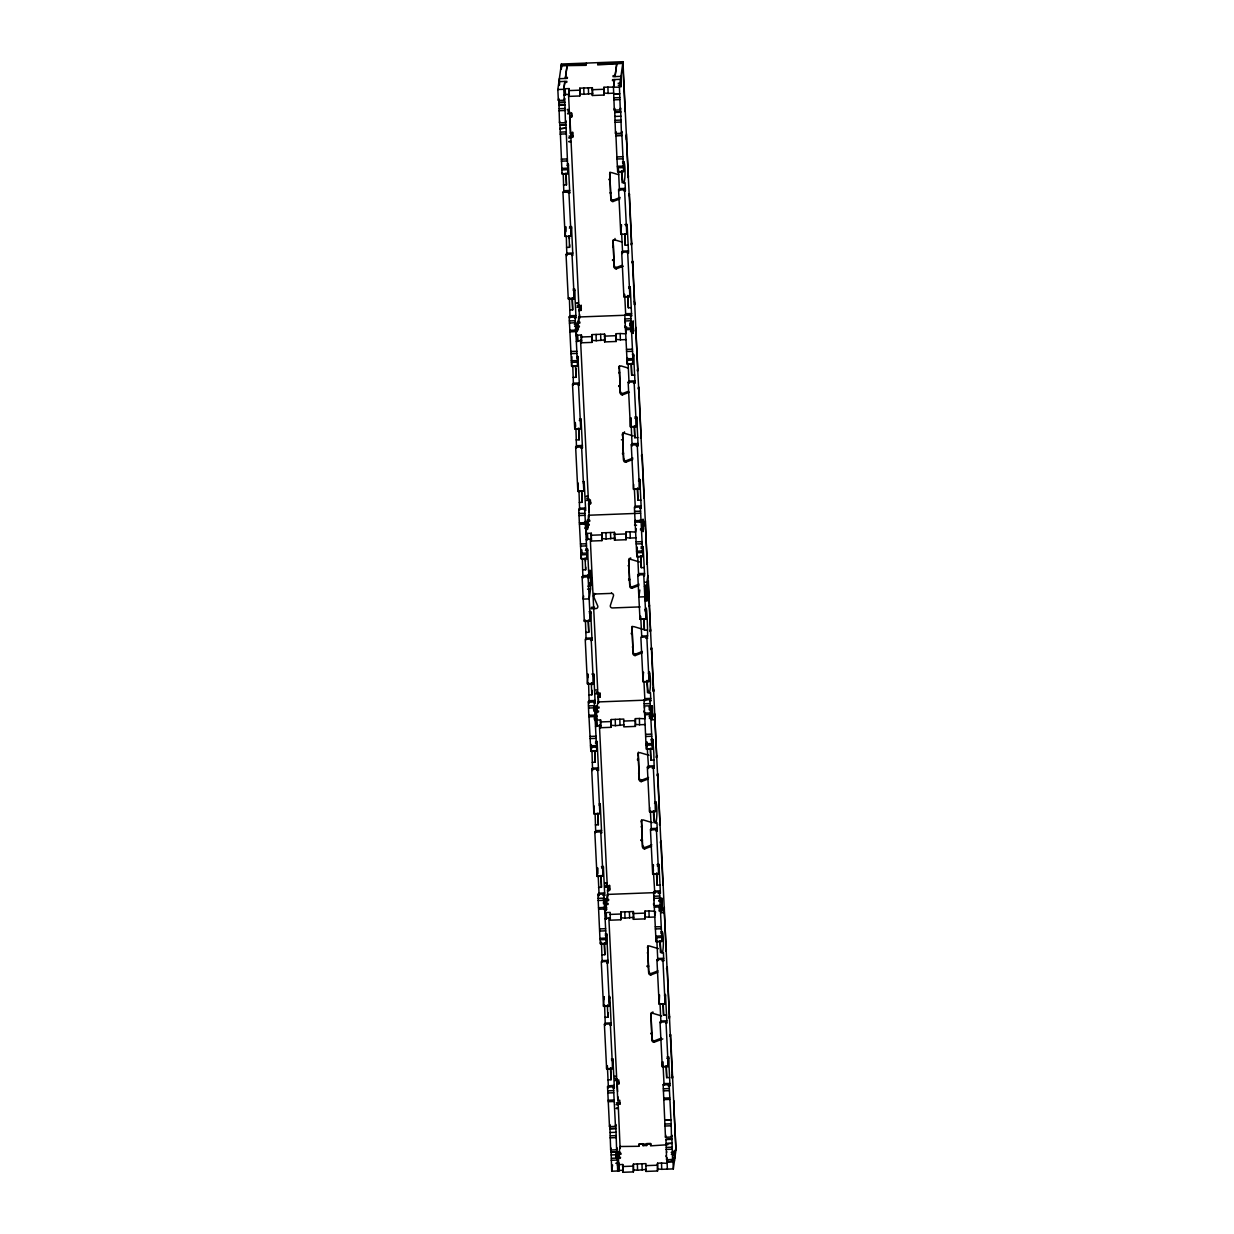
<?xml version="1.0" encoding="UTF-8"?>
<svg xmlns="http://www.w3.org/2000/svg" width="1234" height="1234" viewBox="0 0 1234 1234"><rect width="100%" height="100%" fill="white"/><g stroke="black" fill="none" stroke-linecap="round" stroke-linejoin="round"><path stroke-width="1.5" d="M569.661 244.733L569.568 247.34L566.591 247.463L566.915 255.608L566.067 254.297L572.021 254.065L572.129 255.469M585.718 567.146L585.641 569.769L582.649 569.877L582.972 578.083L582.124 576.71L588.094 576.494L588.186 577.882M619.468 190.452L618.45 169.367M570.046 317.74L569.398 298.088M575.368 322.676L575.121 316.66L569.183 316.814L571.62 366.436L577.589 366.22L575.368 322.676L569.398 323.092M579.625 510.213L578.977 490.561M608.393 1087.632L607.359 1065.667M629.047 383.064L628.121 363.521M640.353 507.035L642.821 556.596L636.852 556.812L634.384 507.251L640.384 506.958L641.217 508.331L639.721 508.393M659.527 891.966L661.995 941.527L656.041 941.758L653.573 892.197L659.558 891.904L660.391 893.277L658.154 893.354M584.7 509.133L587.168 558.693L581.214 558.909L579.378 522.908L585.302 522.553M588.896 715.118L590.808 751.383L596.762 751.167L594.911 715.118L588.942 715.288L588.695 712.882L588.325 701.822L594.325 701.529L595.158 702.902L594.048 702.948M594.896 715.072L594.294 701.591L588.325 701.822L589.189 703.133L588.572 683.019M606.002 938.056L600.048 938.318L599.863 936.714L597.919 894.295L603.904 894.002L604.753 895.375L602.886 895.452M600.079 938.457L600.387 943.856L606.357 943.624L603.889 894.064M616.985 158.985L615.766 131.514L615.488 133.519L621.442 133.303L621.735 131.282L623.648 171.649L617.679 171.865L616.985 158.985L622.939 158.847M612.851 1087.91L614.331 1087.848L613.499 1086.475L607.529 1086.707L609.488 1126.627L615.457 1126.395L615.735 1124.39L616.044 1132.272L610.074 1132.488L609.781 1124.606L609.488 1126.627M615.457 1126.395L613.468 1086.537L607.514 1086.768L608.161 1087.725M626.579 351.459L624.805 314.778L630.759 314.562L632.888 358.585L626.934 358.801L626.579 351.459L632.533 351.32M636.158 543.932L642.127 543.793M644.534 713.021L650.565 713.051L652.416 749.069L646.446 749.285L645.86 741.341L643.978 699.724L649.963 699.431L650.812 700.804L649.686 700.85M653.819 898.321L659.774 898.182M663.599 1085.288L663.182 1084.609L669.136 1084.378L671.173 1123.804L671.45 1137.038L665.481 1137.27L663.152 1084.671L669.121 1084.439L669.985 1085.75L668.118 1085.812M638.626 575.661L637.716 555.994M562.087 172.559L562.041 173.963L567.995 173.747L566.097 128.028L560.066 128.752L566.097 128.028M565.172 236.265L565.835 226.778M567.193 164.076L568.319 164.045L568.01 173.516L562.056 173.747L560.143 128.243M568.303 298.196L574.242 298.566L574.55 289.049L573.054 289.142M569.568 226.64L571.435 226.562L571.126 236.033L565.157 236.496L562.92 191.825L568.92 191.548L569.753 192.905L568.257 192.967M571.944 356.703L571.635 366.22L577.605 365.989L577.913 356.487L576.787 356.564M574.936 422.815L574.751 428.738L580.72 428.507L581.029 419.005L579.533 419.097M578.129 482.972L577.867 491.255L583.836 491.039L584.176 481.538L585.579 508.747L585.579 510.382L584.731 509.056L578.746 509.349L579.348 522.815M581.507 549.809L581.229 558.693L587.199 558.462L587.492 548.945L585.626 549.053M584.376 620.023L584.345 621.211L590.299 620.98L590.654 611.493L592.042 640.323L591.209 639.011L585.224 639.305L587.446 683.96L593.4 683.729L591.179 639.073M591.024 744.642L590.824 751.167L596.778 750.935L597.117 741.449L598.521 770.278L597.672 768.967L591.688 769.245L593.909 813.9L599.878 813.684L597.657 769.029M591.857 674.103L593.724 674.026L593.415 683.513L587.461 683.729L588.124 674.242M594.171 805.987L593.94 813.684L599.894 813.453L600.202 803.951L599.076 804.028M617.756 169.86L617.694 171.649L623.664 171.418L623.972 161.901L622.476 161.993M597.302 867.918L597.04 876.202L603.01 875.97L603.318 866.469L601.452 866.576M620.81 234.167L621.489 224.681M600.449 942.452L600.403 943.624L606.372 943.408L606.681 933.891L605.184 933.984M624.003 294.324L623.926 296.684L629.895 296.469L630.204 286.951L628.692 287.044M624.836 224.557L627.073 224.465L626.779 233.936L620.795 234.398L618.573 189.727L624.558 189.45L625.407 190.807L623.91 190.869M604.197 996.671L603.519 1006.157L609.488 1005.926L609.041 996.486M605.277 1025.223L604.413 1024.189L610.383 1023.958L611.216 1025.331L610.105 1025.361M627.489 357.598L627.288 364.123L633.243 363.891L633.551 354.389L632.425 354.466M606.727 1065.713L606.634 1068.675L612.604 1068.443L612.897 1058.942L611.401 1059.034M630.682 417.755L630.404 426.64L636.358 426.409L636.667 416.907L634.8 417.015M633.659 484.422L633.52 489.158L639.474 488.942L639.814 479.44L641.233 508.207M640.091 616.152L639.983 619.113L645.953 618.882C645.691 584.33 649.007 644.719 646.847 636.914L640.862 637.207L643.084 681.862L649.053 681.631L646.832 636.975M640.909 546.971L643.13 546.893L642.837 556.364L636.883 556.596L637.176 547.078L637.361 548.899M646.693 741.958L646.462 749.069L652.431 748.837L652.771 739.351L653.819 752.786L654.174 768.18L653.326 766.869L647.341 767.147L649.562 811.802L655.532 811.586L653.295 766.931M648.621 671.959L649.069 681.415L643.099 681.631L643.408 672.114L643.531 672.9M649.716 807.437L649.578 811.586L655.547 811.355L655.84 801.853L654.73 801.93M653.372 864.618L652.693 874.104L658.648 873.873L658.956 864.371L657.09 864.479M656.179 937.393L656.056 941.527L662.01 941.311L662.319 931.793L660.822 931.886M657.799 960.715L656.704 937.084M662.427 1061.842L662.288 1066.577L668.242 1066.346L668.55 1056.844L667.054 1056.936M664.679 994.388L665.126 1003.828L659.172 1004.06L659.573 995.036M580.597 447.973L582.448 447.911L581.615 446.538L575.661 446.77L576.494 448.127L575.954 429.077M591.718 769.183L592.551 770.556L591.981 750.951M595.405 832.657L594.834 831.716L600.773 831.546L602.994 876.202L597.025 876.433L594.803 831.778L600.788 831.485L601.637 832.857L600.233 803.966M625.191 315.318L630.79 314.485L631.623 315.858L630.235 286.967M636.235 445.875L638.101 445.813L637.268 444.441L631.299 444.672L632.132 446.029L631.237 426.038M607.236 961.502L609.473 1006.157L603.503 1006.373L601.282 961.718L607.267 961.44L608.1 962.798L606.696 933.876M638.117 445.69L636.713 416.922M588.556 570.509L590.407 570.447L590.562 588.957L587.569 589.173M572.869 255.392L571.481 226.609M574.489 318.017L576 317.369L574.581 289.065M582.463 447.849L581.075 419.082M588.942 577.805L587.538 549.022M627.396 253.386L628.538 252.415L627.119 224.449M633.489 383.342L635.016 382.694L633.597 354.451M599.153 895.591L598.166 875.492M643.454 575.8L644.595 574.843L643.176 546.878M614.347 1087.786L612.943 1059.019M654.807 893.493L653.496 872.669M660.406 893.231L659.002 864.448M665.743 1023.264L666.884 1022.307L665.481 994.388M669.985 1085.689L668.581 1056.828M645.151 600.865L647.017 600.804L647.603 596.654L646.847 582.695L647.835 575.538M563.815 191.841L563.213 173.547M563.475 184.93L566.452 184.822L566.19 173.439M624.003 161.932C626.718 170.014 623.463 199.862 621.797 170.832M569.753 192.905L568.365 164.029M566.591 247.463L566.329 236.064M569.707 309.981L572.684 309.873L572.375 297.965M575.985 317.956L575.137 316.583L569.152 316.876L569.753 317.755M573.394 384.314L572.792 366.02M573.07 377.403L576.047 377.296L575.923 368.195M578.222 385.424L579.363 384.468L577.944 356.503M576.185 439.936L579.162 439.813L578.931 428.969M579.301 502.454L582.278 502.346L582.155 493.245M582.649 569.877L582.386 558.493M625.407 190.807L625.083 182.617M628.199 245.134L625.222 245.242L624.944 233.858M586.104 639.86L585.41 620.054M628.507 253.34L627.674 251.967L621.689 252.26L623.91 296.916L629.88 296.684L627.643 252.029M585.764 632.41L588.757 632.286L588.402 619.946M631.314 307.652L628.337 307.775L627.983 295.42M588.88 694.927L591.857 694.819L591.919 690.284M634.677 375.09L631.7 375.198L631.376 363.305M595.158 702.902L593.77 674.011M634.986 383.296L634.153 381.923L628.168 382.216L630.389 426.856L636.343 426.64L634.122 381.985M592.243 762.35L595.22 762.242L594.958 750.843M637.793 437.607L634.8 437.715L634.538 426.332M595.698 832.333L595.127 814.024M595.359 824.883L598.336 824.759L598.182 815.072M640.909 500.125L637.916 500.248L637.562 487.893M598.783 895.606L597.95 894.234M598.475 887.4L601.452 887.277L601.143 875.384M644.256 567.563L641.279 567.671L640.97 555.778M604.753 895.375L603.364 866.546M602.161 961.918L601.436 942.082M644.58 575.769L643.732 574.396L637.777 574.612L638.61 575.985M601.837 954.823L604.814 954.715L604.537 943.316M647.372 630.08L644.395 630.188L644.133 618.789M605.277 1024.806L604.583 1005M604.938 1017.34L607.93 1017.232L607.976 1012.713M649.408 671.913C652.262 680.829 648.698 709.643 647.156 680.366M611.216 1025.331L609.843 996.486M650.812 700.804L650.488 692.598M608.053 1079.873L611.046 1079.75L610.722 1067.857M648.575 768.443L647.295 748.467M653.85 760.036L650.873 760.144L650.565 748.251M655.886 801.869C658.54 809.334 655.47 839.768 653.712 811.262M655.794 830.806L657.275 830.76L656.966 822.554M654.436 893.509L653.588 892.136M660.082 885.071L657.105 885.179L656.75 872.839M662.349 931.824C665.08 939.892 661.825 969.77 660.144 940.724M661.887 960.777L663.753 960.7L663.445 952.509M666.561 1015.027L663.568 1015.135L663.306 1003.736M666.869 1023.233L666.021 1021.86L660.036 1022.153L662.272 1066.808L668.226 1066.577L666.005 1021.922M669.661 1077.544L666.684 1077.652L666.375 1065.76M590.562 589.065L589.173 598.876L583.219 599.107L583.651 596.007M647.588 596.732L645.737 596.793M558.663 98.411L558.909 105.368L564.863 105.137L564.617 98.196L564.339 100.201L558.37 100.432L557.83 89.527L561.162 65.726L586.088 65.34L586.381 63.32M558.37 100.432L558.586 98.921M558.909 105.368L564.941 104.628L565.45 122.66L559.496 122.876L558.971 104.859M564.339 100.201L563.784 89.28L564.756 82.416L566.745 82.339L566.884 81.336L558.925 81.629L559.125 85.485M559.496 122.876L559.712 121.379M563.799 89.295L564.894 81.413M565.311 78.467L567.116 65.51L565.45 77.464L567.439 77.387L567.285 78.39L559.341 78.698L559.634 84.483M560.066 128.752L559.974 124.711L565.928 124.495L565.743 120.639L565.45 122.66M564.077 95.064L565.403 95.018L565.187 88.74L569.152 88.586L569.167 96.375L579.795 95.974L579.779 88.185L583.759 88.03L583.975 94.308L592.629 93.491L592.335 87.707L583.759 88.03M565.403 95.018L565.187 88.74M569.167 96.375L569.152 88.586M566.036 128.521L565.928 124.495M579.795 95.974L579.779 88.185M583.975 94.308L580.073 93.954M613.761 93.182L608.131 93.398L607.915 87.12L603.935 87.275L603.935 95.064L592.351 95.496L592.335 87.707M592.351 95.496L592.629 93.491M597.966 62.888L597.688 64.908L622.769 63.412L619.437 87.198L620.286 109.903L614.316 110.135L613.468 87.413L614.439 80.534L612.45 80.611L612.588 79.608L620.532 79.331L620.918 86.997L621.057 85.994M603.935 95.064L603.935 87.275M607.915 87.12L619.437 87.198M608.131 93.398L604.228 93.044M577.45 330.99L577.45 323.2L577.543 325.128L577.682 324.203M577.574 322.275L577.728 321.272L578.098 328.969M578.144 326.038L578.684 316.999L626.456 315.194M576.355 341.479L577.666 341.417L577.45 335.139L581.43 335L581.43 342.79L592.058 342.389L592.058 334.599L596.037 334.445L596.253 340.723L604.907 339.89L604.614 334.121L596.037 334.445M577.666 341.417L577.45 335.139M613.483 87.429L614.578 79.547M614.995 76.601L616.799 63.628L615.134 75.582L613.144 75.66L613.005 76.678L620.949 76.369L621.196 85.069L618.219 85.177M613.9 93.969L619.854 93.753L615.396 93.923M581.43 342.79L581.43 335M614.316 110.135L614.609 108.114L615.488 133.519M615.01 116.428L620.98 116.212M620.825 85.084L621.242 82.138M620.286 109.903L620.563 107.898L621.442 133.303M592.058 342.389L592.058 334.599M596.253 340.723L592.351 340.368M626.039 339.597L620.394 339.813L620.178 333.535L616.213 333.689L616.213 341.479L604.614 341.911L604.614 334.121M604.614 341.911L604.907 339.89M587.322 529.247L587.322 521.458L587.415 523.37L587.554 522.46M587.461 520.532L587.6 519.514L587.986 527.226M588.032 524.28L588.572 515.241L640.6 513.236M587.708 529.155L587.831 528.229L584.854 528.337M586.227 539.721L587.554 539.674L587.338 533.397L591.302 533.242L591.317 541.032L601.945 540.631L601.93 532.841L605.909 532.687L606.125 538.965L614.779 538.147L614.486 532.363L605.909 532.687M616.213 341.479L616.213 333.689M587.554 539.674L587.338 533.397M591.317 541.032L591.302 533.242M620.178 333.535L625.746 333.828L626.224 330.388M620.394 339.813L616.491 339.458M624.867 326.023L624.728 327.025L626.718 326.948M625.283 323.077L625.422 322.074M589.281 584.978L591.148 584.916L592.197 577.882M601.945 540.631L601.93 532.841M629.88 322.892L632.857 322.784L632.718 323.786L629.741 323.91M633.227 322.784L632.811 325.714L629.633 325.838M633.104 331.499L633.52 328.553M633.335 332.409L633.196 333.411L632.857 322.784M630.481 331.591L633.474 331.483L633.135 320.855L633.088 323.786M606.125 538.965L602.223 538.61M635.911 537.839L630.281 538.055L630.065 531.777L626.085 531.931L626.085 539.721L614.501 540.153L614.486 532.363M614.501 540.153L614.779 538.147M593.909 706.326L596.901 706.218L596.762 707.221L593.77 707.344M593.739 710.182L596.716 710.074L596.855 709.149L593.508 709.272M596.007 723.001L596.732 717.864M595.528 726.41L596.855 726.363L596.639 720.085L600.603 719.931L600.619 727.721L611.246 727.32L611.231 719.53L615.211 719.391L615.427 725.669L624.08 724.836M626.085 539.721L626.085 531.931M600.619 727.721L600.603 719.931M630.065 531.777L635.618 532.07L636.096 528.63M630.281 538.055L626.378 537.7M634.739 524.265L634.6 525.268L636.59 525.19M635.078 521.396L635.294 520.316M611.246 727.32L611.231 719.53M639.752 521.149L642.729 521.026L642.59 522.044L639.613 522.152M642.96 522.028L643.007 519.098L643.346 529.725L640.369 529.849M615.211 719.391L623.787 719.067L623.802 726.857L635.387 726.41L635.387 718.62L639.366 718.481L639.582 724.759L645.212 724.543M642.683 523.972L643.099 521.026M615.427 725.669L611.524 725.314M642.976 529.741L643.392 526.795M643.207 530.651L643.068 531.669L642.729 521.026M639.844 590.037L638.857 597.009L644.827 596.778L646.292 586.335L644.426 586.397M603.503 898.799L606.48 898.691L606.341 899.694L603.364 899.817M603.333 902.656L606.31 902.548L606.434 901.622L603.457 901.73M655.223 892.614L607.452 894.419L606.727 899.601L608.717 899.54L608.563 900.542L603.796 900.727M605.107 918.883L606.434 918.836L606.218 912.558L610.198 912.404L610.198 920.194L620.825 919.793L620.825 912.003L624.805 911.864L625.021 918.142L633.674 917.309L633.381 911.54L624.805 911.864M606.434 918.836L606.218 912.558M635.387 726.41L635.387 718.62M639.366 718.481L644.919 718.774L645.397 715.334M639.582 724.759L635.68 724.404M643.901 711.972L644.04 710.969M644.457 708.023L644.595 707.02M620.825 919.793L620.825 912.003M651.891 708.732L652.03 707.73L652.37 718.358L649.393 718.481M649.285 708.84L652.262 708.732L652.308 705.802L644.225 705.941M651.984 710.661L652.4 707.73L649.053 707.838M652.277 716.43L652.693 713.499M652.37 718.358L652.508 717.355L649.531 717.463M649.099 716.553L652.647 716.43L652.308 705.802M625.021 918.142L621.118 917.788M654.791 917.016L649.161 917.232L648.945 910.954L644.981 911.093L644.981 918.883L633.381 919.33L633.381 911.54M633.381 919.33L633.674 917.309M610.074 1132.488L610.66 1150.011L616.614 1149.795L616.907 1147.774L617.154 1154.716L611.2 1154.947L610.938 1148.006L610.66 1150.011M644.981 918.883L644.981 911.093M611.2 1154.947L611.709 1171.22L619.005 1170.943L618.789 1164.665L622.754 1164.51L622.769 1172.3L633.397 1171.899L633.397 1164.109L637.361 1163.955L637.577 1170.233L646.23 1169.416M616.044 1132.272L616.614 1149.795M611.709 1171.22L612.588 1164.958M648.945 910.954L654.514 911.247M649.161 917.232L645.259 916.877M617.154 1154.716L617.679 1170.989M653.48 904.445L653.634 903.427M654.035 900.496L654.19 899.493M618.527 1154.453L618.111 1167.858M615.643 1156.489L618.62 1156.381L618.789 1152.525L618.897 1154.438M615.72 1157.446L620.486 1157.261L620.347 1158.263L618.357 1158.34L617.386 1165.22L618.789 1164.665M618.62 1156.381L618.758 1155.456L615.766 1155.564M655.038 915.289L655.516 911.864M622.769 1172.3L622.754 1164.51M658.91 898.383L661.902 898.275L661.856 901.206L658.863 901.314M658.987 910.939L661.964 910.831L661.995 900.203L658.817 900.311M661.871 908.903L662.272 905.972L659.095 906.095M661.964 910.831L662.103 909.828L659.126 909.936M659.249 909.011L662.226 908.903L661.902 898.275M633.397 1171.899L633.397 1164.109M637.361 1163.955L645.953 1163.631L645.953 1171.421L657.537 1170.989L657.537 1163.199L661.517 1163.045L661.732 1169.323L673.317 1168.891L675.954 1150.042L673.61 1102.085M637.577 1170.233L633.674 1169.878M645.953 1171.421L646.169 1169.909M657.537 1170.989L657.537 1163.199M661.517 1163.045L667.07 1163.338L667.563 1159.898M665.481 1137.27L665.774 1135.249M661.732 1169.323L657.83 1168.968M673.317 1168.891L672.854 1157.477L672.561 1159.497L666.607 1159.713L665.959 1139.105L671.928 1138.874L671.728 1135.018L671.45 1137.038M666.052 1156.536L666.19 1155.533M666.607 1152.602L666.746 1151.584M666.607 1159.713L666.884 1157.708L667.363 1169.122M672.561 1159.497L671.928 1138.874M674.042 1153.312L674.18 1152.309L671.203 1152.417M674.15 1155.24L674.551 1152.294M591.024 608.748L595.96 608.563A1.99 1.928 8.8 0 0 597.75 606.002L593.631 596.546A1.99 1.928 8.8 0 1 595.42 593.986L595.467 593.631M635.942 327.396L635.865 333.026M561.331 69.274L561.362 64.029L622.969 61.7L628.353 177.465A1.99 1.928 8.8 0 1 627.767 177.403L627.983 175.999A1.99 1.928 8.8 0 0 628.569 176.061M567.517 113.806L569.383 113.729L569.522 112.788M569.445 137.468L572.622 137.36L572.838 135.941L572.653 132.084L572.437 133.488L570.447 133.565L569.645 117.122L569.861 115.718L571.851 115.641L571.728 113.065M569.645 117.122L571.635 117.06L571.851 115.641M570.447 133.565L570.663 132.146M576.864 302.824L578.731 302.746L569.738 113.358M586.366 63.073L586.15 64.492L561.146 65.433M597.95 62.641L597.734 64.06L622.754 63.104L622.969 61.7M576.988 307.158L578.839 307.081L579.132 305.199L577.265 305.276M579.101 310.474L579.332 309.071L581.307 308.994L581.121 305.122L581.091 310.397L579.101 310.474L579.471 317.786M581.091 310.397L581.307 308.994M619.915 198.875L612.928 201.558A1.99 1.928 8.8 0 1 610.845 199.707L609.843 173.161A1.99 1.928 8.8 0 1 610.105 172.097M610.845 199.707L609.843 173.161M625.299 109.872L625.021 111.631L624.836 107.774M612.928 201.558L613.144 200.155A1.99 1.928 8.8 0 1 611.061 198.288M626.502 133.92L626.394 139.673M623.216 266.189L616.229 268.873A1.99 1.928 8.8 0 1 614.146 267.022L613.128 240.476A1.99 1.928 8.8 0 1 613.19 239.936M614.146 267.022L613.128 240.476M612.912 241.879A1.99 1.928 8.8 0 1 614.81 239.874L615.026 238.47M616.229 268.873L616.445 267.469A1.99 1.928 8.8 0 1 614.362 265.603M629.448 194L629.217 195.419A1.99 1.928 8.8 0 0 628.661 195.512L628.877 194.108A1.99 1.928 8.8 0 1 629.448 194L631.638 244.779A1.99 1.928 8.8 0 1 631.068 244.718L631.284 243.314A1.99 1.928 8.8 0 0 631.854 243.36M586.443 500.51L588.309 500.433L588.603 498.551L586.736 498.629M588.572 503.827L588.788 502.423L590.778 502.346L590.562 503.75L588.572 503.827L589.204 516.614M632.733 261.315L632.518 262.719A1.99 1.928 8.8 0 0 631.947 262.827L632.178 261.423A1.99 1.928 8.8 0 1 632.733 261.315L637.808 370.817A1.99 1.928 8.8 0 1 637.238 370.755L637.454 369.352A1.99 1.928 8.8 0 0 638.024 369.413M629.386 392.227L622.399 394.911A1.99 1.928 8.8 0 1 620.316 393.06L619.298 366.513A1.99 1.928 8.8 0 1 619.406 365.804M620.316 393.06L619.298 366.513M634.785 303.101L634.492 304.983L634.307 301.127M622.399 394.911L622.615 393.507A1.99 1.928 8.8 0 1 620.532 391.641M593.631 596.546L593.847 595.143A1.99 1.928 8.8 0 1 594.14 593.338M632.687 459.542L625.7 462.226A1.99 1.928 8.8 0 1 623.617 460.359L622.599 433.828A1.99 1.928 8.8 0 1 622.985 432.594M622.599 433.828L623.617 460.359M622.383 435.232A1.99 1.928 8.8 0 1 624.265 433.227L624.497 431.807M625.7 462.226L625.916 460.806A1.99 1.928 8.8 0 1 623.833 458.955M638.904 387.353L638.688 388.756A1.99 1.928 8.8 0 0 638.117 388.864L638.348 387.461A1.99 1.928 8.8 0 1 638.904 387.353L641.109 438.132A1.99 1.928 8.8 0 1 640.539 438.07L640.755 436.651A1.99 1.928 8.8 0 0 641.325 436.713M640.107 606.897L612.357 607.946A1.99 1.928 8.8 0 1 610.336 605.539L613.499 595.806A1.99 1.928 8.8 0 0 611.478 593.384L611.555 592.937M595.914 693.863L597.78 693.786L597.919 692.845M598.305 702.655L598.259 695.775L600.248 695.698L600.11 693.122M598.043 697.179L600.017 697.102L600.248 695.698M642.204 454.667L641.988 456.071A1.99 1.928 8.8 0 0 641.418 456.179L641.634 454.76A1.99 1.928 8.8 0 1 642.204 454.667L647.279 564.169A1.99 1.928 8.8 0 1 646.709 564.108L646.924 562.704A1.99 1.928 8.8 0 0 647.495 562.75M638.857 585.579L631.87 588.263A1.99 1.928 8.8 0 1 629.787 586.412L628.769 559.866A1.99 1.928 8.8 0 1 629.433 558.339M628.769 559.866L629.787 586.412M628.553 561.269A1.99 1.928 8.8 0 1 630.435 559.264L630.667 557.861M644.241 496.454L643.963 498.335L643.762 494.464M631.87 588.263L632.086 586.86A1.99 1.928 8.8 0 1 630.003 584.993M645.428 520.625L645.336 526.363M642.143 652.879L635.155 655.578A1.99 1.928 8.8 0 1 633.073 653.712L632.055 627.181A1.99 1.928 8.8 0 1 632.24 626.27M633.073 653.712L632.055 627.181M635.155 655.578L635.371 654.159A1.99 1.928 8.8 0 1 633.289 652.308M648.374 580.705L648.159 582.109A1.99 1.928 8.8 0 0 647.588 582.217L647.804 580.798A1.99 1.928 8.8 0 1 648.374 580.705L650.565 631.469A1.99 1.928 8.8 0 1 649.994 631.422L650.21 630.003A1.99 1.928 8.8 0 0 650.781 630.065M649.346 606.557L649.562 605.138M605.37 887.215L607.236 887.138L607.529 885.256L605.663 885.333M607.498 890.532L607.714 889.112L609.704 889.051L609.519 885.179L609.488 890.454L607.498 890.532L607.776 896.007M609.488 890.454L609.704 889.051M651.66 648.02L651.444 649.423A1.99 1.928 8.8 0 0 650.889 649.531L651.105 648.112A1.99 1.928 8.8 0 1 651.66 648.02L656.735 757.522A1.99 1.928 8.8 0 1 656.164 757.46L656.38 756.041A1.99 1.928 8.8 0 0 656.951 756.103M648.313 778.932L641.325 781.616A1.99 1.928 8.8 0 1 639.243 779.749L638.225 753.218A1.99 1.928 8.8 0 1 638.502 752.138M639.243 779.749L638.225 753.218M653.712 689.806L653.418 691.688L653.233 687.816M641.325 781.616L641.541 780.197A1.99 1.928 8.8 0 1 639.459 778.346M651.814 719.838L654.791 719.715L654.899 713.977M651.614 846.231L644.626 848.93A1.99 1.928 8.8 0 1 642.544 847.064L641.526 820.517A1.99 1.928 8.8 0 1 641.572 819.993M642.544 847.064L641.526 820.517M644.626 848.93L644.842 847.511A1.99 1.928 8.8 0 1 642.76 845.66M657.83 774.057L657.614 775.461A1.99 1.928 8.8 0 0 657.059 775.569L657.275 774.15A1.99 1.928 8.8 0 1 657.83 774.057L660.036 824.821A1.99 1.928 8.8 0 1 659.465 824.759L659.681 823.356A1.99 1.928 8.8 0 0 660.252 823.417M614.841 1080.552L616.707 1080.49L617 1078.609L615.134 1078.686M616.969 1083.884L617.185 1082.465L619.175 1082.388L618.959 1083.807L616.969 1083.884L617.771 1100.312L619.761 1100.234L619.946 1104.106L616.769 1104.229M617.771 1100.312L617.987 1098.908M620.116 1148.314L617.879 1096.733M619.946 1104.106L620.162 1102.687L616.321 1102.841M661.131 841.357L660.915 842.776A1.99 1.928 8.8 0 0 660.344 842.868L660.56 841.465A1.99 1.928 8.8 0 1 661.131 841.357L666.206 950.859A1.99 1.928 8.8 0 1 665.635 950.812L665.851 949.393A1.99 1.928 8.8 0 0 666.422 949.455M657.784 972.269L650.796 974.968A1.99 1.928 8.8 0 1 648.714 973.102L647.696 946.555A1.99 1.928 8.8 0 1 647.804 945.846M648.714 973.102L647.696 946.555M663.182 883.158L662.889 885.04L662.689 881.169M650.796 974.968L651.012 973.549A1.99 1.928 8.8 0 1 648.93 971.698M664.355 907.314L664.262 913.067M662.828 1038.92L654.082 1042.267A1.99 1.928 8.8 0 1 651.999 1040.416L650.997 1013.87A1.99 1.928 8.8 0 1 651.506 1012.482M650.997 1013.87L651.999 1040.416M650.781 1015.289A1.99 1.928 8.8 0 1 652.663 1013.268L652.879 1011.865M654.082 1042.267L654.298 1040.864A1.99 1.928 8.8 0 1 652.215 1038.997M667.301 967.41L667.085 968.813A1.99 1.928 8.8 0 0 666.514 968.921L666.73 967.502A1.99 1.928 8.8 0 1 667.301 967.41L669.491 1018.173A1.99 1.928 8.8 0 1 668.921 1018.112L669.136 1016.708A1.99 1.928 8.8 0 0 669.723 1016.77M646.909 1144.103L646.693 1145.522L643.053 1145.661L643.269 1144.242M670.602 1034.709L670.37 1036.128A1.99 1.928 8.8 0 0 669.815 1036.221L670.031 1034.817A1.99 1.928 8.8 0 1 670.602 1034.709L675.954 1149.995M672.638 1076.511L672.345 1078.393L672.16 1074.521M673.826 1100.666L673.718 1106.42M597.888 873.703L597.888 868.134M591.688 748.699L591.348 744.549M613.144 200.155L620.147 197.471M616.445 267.469L621.689 265.449M622.615 393.507L627.859 391.487M625.916 460.806L632.903 458.123M632.086 586.86L639.073 584.16M635.371 654.159L642.359 651.475M641.541 780.197L648.529 777.513M644.842 847.511L651.83 844.827M651.012 973.549L658 970.865M654.298 1040.864L661.285 1038.18M618.111 83.264L621.103 83.141L621.196 85.069M557.83 89.527L565.11 89.234M568.874 90.591L579.502 90.19M592.058 89.727L603.657 89.28M565.465 94.509L569.445 94.355M614.085 97.825L620.054 97.594M613.807 99.846L619.777 99.615M558.848 102.268L564.817 102.036M558.771 102.761L564.74 102.545M559.172 108.7L565.126 108.484M567.409 109.471L569.26 109.394L568.519 94.139M567.332 109.934L569.198 109.872L569.383 113.729M558.879 110.721L564.848 110.489M567.81 111.924L569.676 111.847M568.257 113.312L571.435 113.189L571.635 117.06M614.794 111.97L620.764 111.739M614.717 112.479L620.687 112.248M615.211 120.284L621.165 120.053M614.933 122.289L620.887 122.073M559.897 125.22L565.851 124.989M560.329 132.1L566.298 131.868M560.051 134.105L566.02 133.889M568.997 136.095L572.838 135.941M615.967 135.354L621.921 135.138M615.889 135.863L621.859 135.632M568.704 137.961L570.571 137.9M568.967 141.37L570.833 141.293M568.889 141.833L570.756 141.771M561.3 159.155L567.254 158.939M616.938 156.919L622.908 156.687M561.331 161.176L567.301 160.944M566.992 165.526L568.488 165.464M622.63 163.428L624.126 163.366M567.64 168.163L561.686 168.395M623.293 166.066L617.324 166.297M561.84 169.906L567.794 169.69M617.478 167.809L623.448 167.577M563.768 190.715L569.722 190.483M619.406 188.617L625.376 188.386M569.368 228.074L571.589 227.982M626.132 225.93L627.242 225.884M566.884 253.232L572.838 253.016M621.658 233.565L622.522 251.134L628.492 250.918M573.224 290.561L574.705 290.514M628.862 288.463L630.358 288.417M576.787 303.286L578.653 303.225L578.839 307.081M577.728 306.664L580.906 306.541M570 315.75L575.954 315.534M624.682 294.417L625.638 313.652L631.607 313.606M630.142 315.919L631.623 315.858M569.352 320.933L575.322 320.717M625.006 318.989L630.96 318.619M577.959 322.197L579.949 322.12L579.81 323.123L575.029 323.308M625.052 320.994L631.006 320.763M574.319 324.326L577.311 324.218M574.628 326.239L579.394 326.069L579.255 327.072L577.265 327.149L576.062 335.694L577.389 335.648M629.972 324.82L632.949 324.712M575.322 329.077L578.499 328.954M569.769 330.342L577.959 329.987M569.907 331.823L575.862 331.607M625.545 329.725L631.515 329.509M630.636 330.589L633.613 330.481M581.152 337.005L591.78 336.604M604.336 336.142L615.92 335.694M577.743 340.923L581.723 340.769M570.879 351.489L576.849 351.274M626.533 349.392L632.487 349.176M570.926 353.649L576.88 353.418M576.957 357.983L578.067 357.937M632.595 355.886L633.721 355.839M571.419 362.38L577.389 362.148M627.073 360.282L633.027 360.066L633.227 364.123L627.273 364.338L626.887 358.631M573.347 383.188L579.317 382.956M629.001 381.09L634.955 380.859M578.484 384.082L580.705 428.738L574.736 428.954L572.514 384.314L578.499 384.021L579.348 385.394M579.317 420.532L581.183 420.455M630.821 417.91L631.237 418.573M634.97 418.434L636.837 418.357M576.463 445.705L582.433 445.474M632.116 443.608L638.086 443.561M583.019 481.599L584.129 481.553M638.657 479.502L639.783 479.455M583.188 483.018L584.299 482.988M638.456 480.936L639.937 480.89M586.335 496.176L588.186 496.099L580.535 339.689M586.258 496.639L588.124 496.562L588.309 500.433M587.183 500.001L590.376 499.893L590.562 503.75M579.579 508.223L585.548 508.007M634.399 489.404L635.232 506.125L641.186 505.909M584.453 510.475L585.564 510.429M578.947 513.406L584.916 513.329M634.6 511.308L640.554 511.231M578.993 515.565L584.947 515.334M587.831 520.439L589.821 520.362L589.682 521.365L584.916 521.55M639.891 520.224L642.868 520.116M584.206 522.568L587.183 522.46M640.94 520.455L634.986 520.686M579.486 524.296L585.456 524.08M635.14 522.198L641.094 521.982M584.5 524.481L589.266 524.311L589.127 525.314L587.137 525.391L585.934 533.936L587.261 533.89M585.194 527.319L588.371 527.211M640.508 528.831L643.485 528.723M591.024 535.247L601.652 534.846M614.208 534.384L625.808 533.936M587.615 539.165L591.595 539.011M580.474 543.963L586.428 543.747M636.112 541.865L642.081 541.649M580.504 546.122L586.474 545.891M585.425 550.487L587.662 550.41M641.063 548.39L643.3 548.312M636.513 551.274L642.436 550.873M581.013 554.853L586.968 554.621M636.651 552.755L642.621 552.524M588.741 572.514L590.608 572.437L590.469 570.524M587.97 574.581L589.837 574.52M582.942 575.661L588.911 575.43M638.595 573.563L644.564 573.501M588.032 577.543L589.898 577.481M589.081 582.988L590.947 582.911L590.608 572.437M644.642 582.263L646.878 582.17M587.893 586.196L590.5 586.104M645.073 585.209L646.924 585.132M644.626 588.402L646.477 588.325L646.971 600.788M595.42 593.986L611.478 593.384M645.675 593.832L647.542 593.862M644.966 598.876L646.832 598.798M591.24 607.344L594.541 607.221M589.112 611.57L590.608 611.509M644.765 609.473L646.246 609.411M589.281 612.989L590.778 612.928M644.935 610.892L646.415 610.83M586.057 638.179L592.011 637.947M640.724 616.476L641.695 636.081L647.665 635.849M590.546 640.431L592.042 640.384M645.829 638.348L647.696 638.287M592.767 675.492L593.893 675.445M648.421 673.394L649.531 673.348M595.729 689.991L597.58 689.914L597.78 693.786M596.207 691.981L597.688 691.919M596.654 693.354L599.832 693.23L600.017 697.102M589.173 700.696L595.127 700.48M643.978 681.878L644.811 698.598L650.781 698.382M645.644 700.141L597.858 701.945L597.133 707.144L599.122 707.067L598.984 708.069L593.647 708.254M588.541 705.879L594.495 705.663M644.179 703.781L650.148 703.565L650.503 712.789M588.572 708.038L594.541 707.807M649.177 706.912L652.169 706.804M593.801 711.185L598.567 711L598.428 712.018L596.438 712.095L595.235 720.641L596.562 720.594L596.855 726.363M649.146 709.766L652.138 709.658M594.032 715.967L597.009 715.843M589.081 716.769L595.035 716.538M644.719 714.671L652.555 714.501L652.647 716.43M594.078 716.954L597.271 716.846M649.439 715.535L652.416 715.427M651.629 715.967L654.606 715.859M593.986 718.898L596.963 718.774M600.326 721.952L610.953 721.551M623.509 721.072L635.109 720.641M596.917 725.854L600.896 725.715M590.053 736.436L596.022 736.204M645.706 734.338L651.66 734.122M590.099 738.58L596.068 738.364M645.752 736.482L651.706 736.266M595.59 741.511L597.086 741.464M650.858 739.428L652.724 739.367M595.39 742.945L597.241 742.883M651.028 740.847L652.894 740.786M590.469 745.845L596.408 745.583M646.107 743.747L652.061 743.485M590.592 747.326L596.562 747.094M646.246 745.228L652.2 744.997M592.536 768.134L598.49 767.903M648.174 766.036L654.143 765.805M596.654 770.402L598.521 770.324M652.308 768.304L654.159 768.227M599.246 805.447L600.356 805.401M654.514 803.365L656.01 803.303M595.652 830.652L601.606 830.42M650.411 810.985L651.29 828.554L657.259 828.322M600.511 832.888L601.637 832.857M601.606 867.996L603.472 867.918M653.033 864.618L653.526 866.037M657.259 865.898L659.126 865.821M605.262 882.865L607.128 882.804L599.385 724.713M605.184 883.343L607.051 883.266L607.236 887.138M606.125 886.706L609.303 886.583M598.752 893.169L604.722 892.953M654.406 891.071L660.375 890.855M598.12 898.352L604.089 898.136M653.773 896.254L659.727 896.038M598.166 900.511L604.136 900.28M603.38 903.658L608.161 903.473L608.007 904.491L606.033 904.568L604.83 913.114L606.156 913.067M603.75 907.514L606.727 907.391M598.521 907.761L604.444 907.36M654.174 905.663L660.113 905.355M603.611 908.44L606.604 908.317M598.66 909.242L604.629 909.011M654.313 907.144L660.267 906.913M659.157 907.083L662.134 906.975L662.226 908.903M603.673 909.427L606.85 909.319M659.033 908.008L662.01 907.9M659.388 908.008L662.38 907.9M609.904 914.425L620.548 914.024M633.104 913.546L644.688 913.114M661.347 912.713L664.324 912.605M606.511 918.327L610.475 918.189M599.647 928.909L605.601 928.678M655.285 926.811L661.254 926.734M599.693 931.053L605.647 930.837M655.331 928.955L661.301 928.739M605.339 935.403L606.835 935.357M660.992 933.305L662.473 933.259M600.187 939.799L606.156 939.568M655.84 937.701L661.794 937.47M602.115 960.607L608.084 960.376M657.768 958.51L663.722 958.278M662.889 959.404L665.111 1004.06L659.157 1004.275L656.92 959.62L662.905 959.342L663.753 960.7M606.619 962.859L608.1 962.798M608.825 997.92L609.951 997.874M664.478 995.823L665.589 995.776M605.231 1023.125L611.2 1022.893M660.005 1003.458L660.884 1021.027L666.838 1020.796M611.57 1060.453L613.067 1060.392M666.854 1058.371L668.705 1058.294M614.717 1076.218L616.584 1076.156L608.856 918.065M614.655 1076.696L616.522 1076.619L616.707 1080.49M615.581 1080.059L618.758 1079.935L618.959 1083.807M608.362 1085.812L614.316 1085.411M662.905 1061.764L664 1083.545L669.969 1083.498M607.714 1090.825L613.668 1090.594M663.368 1088.866L669.322 1088.496M607.76 1092.969L613.714 1092.753M663.398 1090.871L669.368 1090.655M608.115 1100.234L614.069 1099.972M669.707 1097.874L663.753 1098.106M608.254 1101.715L614.208 1101.484M663.892 1099.617L669.861 1099.386M616.028 1104.723L617.895 1104.661M616.29 1108.117L618.141 1108.055M616.213 1108.595L618.08 1108.518M665.219 1124.02L671.173 1123.804M664.925 1126.04L670.895 1125.809M609.966 1128.462L615.936 1128.231M609.904 1128.956L615.859 1128.74M610.336 1135.835L616.306 1135.619M610.059 1137.856L616.013 1137.625M665.897 1139.599L671.851 1139.383M667.825 1144.72L650.58 1145.862L650.873 1143.856L639.274 1144.288L638.996 1146.293L620.023 1146.509L619.052 1153.389L621.041 1153.312L620.903 1154.314L617.725 1154.438M666.375 1147.404L672.345 1147.188M666.098 1149.425L672.052 1149.209M611.139 1151.846L617.093 1151.63M611.061 1152.355L617.031 1152.124M617.324 1152.263L620.301 1152.14M615.673 1153.636L618.65 1153.528M671.296 1154.345L674.273 1154.222M611.462 1158.294L617.416 1158.063M611.169 1160.299L617.139 1160.083M615.781 1163.276L619.19 1163.091M671.25 1161.132L674.427 1161.009L674.18 1152.309M667.085 1161.549L673.039 1161.333M667.008 1162.058L672.977 1161.826M622.476 1166.531L633.104 1166.13M645.66 1165.652L657.259 1165.22M619.067 1170.434L623.047 1170.279M618.743 174.719L611.509 172.559A1.99 1.928 8.8 0 0 609.627 174.58M614.81 239.874L622.029 242.034M628.199 368.071L620.98 365.912A1.99 1.928 8.8 0 0 619.082 367.917M624.265 433.227L633.304 435.911M630.435 559.264L639.474 561.948M642.775 629.263L633.736 626.579A1.99 1.928 8.8 0 0 631.839 628.584M648.945 755.301L639.906 752.617A1.99 1.928 8.8 0 0 638.009 754.622M652.231 822.615L643.207 819.931A1.99 1.928 8.8 0 0 641.31 821.937M658.401 948.653L649.377 945.969A1.99 1.928 8.8 0 0 647.48 947.974M652.663 1013.268L661.702 1015.968M619.175 190.607L618.604 189.666L624.543 189.512L626.764 234.167M621.705 252.199L622.553 253.572M563.321 192.365L568.889 191.609L571.111 236.265M628.183 382.139L628.816 383.172M572.545 384.237L573.162 385.27M578.761 509.287L579.348 510.228M644.796 700.943L644.009 699.663L649.948 699.493L650.148 703.565M647.356 767.085L648.205 768.458M657.275 830.76L656.442 829.387L650.472 829.618L650.95 830.374M656.951 959.558L657.629 960.669M660.067 1022.091L660.792 1023.279M631.361 327.997L625.376 328.151M577.234 360.637L571.234 360.729M655.686 936.19L661.625 935.896M621.149 224.65L621.319 226.84M565.496 226.748L565.789 231.468M575.661 426.409L575.306 422.491M587.785 674.211L588.001 677.127M603.858 996.625L604.043 999.185M586.798 553.063L580.844 553.279M632.841 358.4L633.027 360.066M646.338 586.335L646.477 588.217M591.086 584.901L590.947 582.911M607.575 1004.877L607.73 1006.944M591.549 682.911L591.718 685.117M585.363 558.37L585.548 561.269M581.646 549.809L581.846 553.526M569.352 236.496L569.491 238.841M622.754 63.104L625.098 111.168M626.286 135.324L634.569 304.52M635.741 328.676L644.025 497.857M645.212 522.028L653.496 691.21M654.683 715.381L662.951 884.562M664.139 908.733L672.422 1077.914M674.844 1158.078L674.458 1150.366L674.412 1153.312M633.366 329.555L633.474 331.483M643.253 527.813L643.346 529.725M661.717 902.131L661.625 900.203L661.578 903.134M621.535 171.171L622.106 182.725M624.651 233.704L625.222 245.242M627.767 296.222L628.337 307.775M631.114 363.644L631.7 375.198M634.23 426.177L634.8 437.715M637.346 488.695L637.916 500.248M640.708 556.118L641.279 567.671M643.824 618.65L644.395 630.188M646.94 681.168L647.511 692.721M650.287 748.591L650.873 760.144M653.403 811.124L653.989 822.662M656.519 873.641L657.105 885.179M659.881 941.064L660.452 952.617M662.997 1003.581L663.568 1015.135M666.113 1066.114L666.684 1077.652M630.867 418.588L631.191 425.206M646.986 742.097L647.218 746.786M653.156 866.052L653.403 871.111M650.673 1145.368L650.58 1143.44L646.601 1143.579L646.693 1145.522M643.053 1145.661L642.96 1143.717L638.981 1143.872L639.073 1145.8M588.371 87.861L588.587 94.139M600.634 334.275L600.865 340.553M610.522 532.517L610.737 538.795M619.823 719.206L620.039 725.484M629.402 911.679L629.618 917.957M641.973 1163.785L642.189 1170.063M572.437 133.488L572.622 137.36M579.132 305.199L579.425 311.246M579.594 314.547L579.764 318.202M588.603 498.551L589.266 512.156M598.135 693.415L598.613 703.072M607.529 885.256L607.822 891.303M617 1078.609L617.632 1091.596M590.315 539.505L597.657 689.451M578.684 316.999L578.885 320.84M588.572 515.241L588.849 521.01M607.452 894.419L607.745 900.188M596.901 706.218L597.086 710.074M606.48 898.691L606.681 902.548M596.716 710.074L596.624 708.146L596.624 715.936M606.31 902.548L606.218 900.619L606.31 910.337M618.357 1158.34L618.65 1164.109M618.712 1165.158L619.005 1170.943M572.005 254.127L574.226 298.782L568.272 299.014L566.036 254.358M610.352 1024.019L612.588 1068.675L606.619 1068.906L604.398 1024.251M561.362 64.029L561.547 67.87M565.882 173.269L566.452 184.822M568.997 235.802L569.568 247.34M572.113 298.32L572.684 309.873M575.476 365.742L576.047 377.296M578.592 428.275L579.162 439.813M581.708 490.793L582.278 502.346M585.055 558.215L585.641 569.769M588.171 620.748L588.757 632.286M591.287 683.266L591.857 694.819M594.649 750.688L595.22 762.242M597.765 813.221L598.336 824.759M600.881 875.739L601.452 887.277M604.244 943.162L604.814 954.715M607.344 1005.679L607.93 1017.232M610.46 1068.212L611.046 1079.75M660.884 1021.027L660.93 1022.354M664 1083.545L664.046 1085.226M651.29 828.554L651.336 829.88M644.811 698.598L644.873 700.28M641.695 636.081L641.742 637.407M635.232 506.125L635.279 507.806M625.638 313.652L625.684 315.333M622.522 251.134L622.568 252.276M610.275 192.504A6.972 6.772 8.8 0 0 610.784 192.489L610.676 193.198A6.972 6.772 8.8 0 1 610.167 193.198M609.118 179.069A6.972 6.772 8.8 0 1 610.12 178.961M612.558 259.695A6.972 6.772 8.8 0 0 614.085 259.803L613.977 260.513A6.972 6.772 8.8 0 1 612.45 260.405M612.912 246.306A6.972 6.772 8.8 0 1 613.421 246.276M618.728 385.733A6.972 6.772 8.8 0 0 620.255 385.841L620.147 386.55A6.972 6.772 8.8 0 1 618.62 386.443M619.082 372.344A6.972 6.772 8.8 0 1 619.591 372.313M622.522 453.125A6.972 6.772 8.8 0 0 623.54 453.156L623.432 453.865A6.972 6.772 8.8 0 1 622.414 453.819M621.381 439.844A6.972 6.772 8.8 0 1 622.877 439.628M628.692 579.162A6.972 6.772 8.8 0 0 629.71 579.193L629.602 579.903A6.972 6.772 8.8 0 1 628.584 579.872M628.044 565.774A6.972 6.772 8.8 0 1 629.047 565.666M618.974 373.054A6.972 6.772 8.8 0 1 619.483 373.023M612.804 247.016A6.972 6.772 8.8 0 1 613.313 246.985M609.01 179.778A6.972 6.772 8.8 0 1 610.012 179.67M632.502 646.508A6.972 6.772 8.8 0 0 633.011 646.508L632.903 647.218A6.972 6.772 8.8 0 1 632.394 647.218M631.33 633.088A6.972 6.772 8.8 0 1 632.348 632.98M638.672 772.546A6.972 6.772 8.8 0 0 639.181 772.546L639.073 773.255A6.972 6.772 8.8 0 1 638.564 773.255M637.5 759.126A6.972 6.772 8.8 0 1 638.518 759.018M640.955 839.752A6.972 6.772 8.8 0 0 642.467 839.86L642.359 840.555A6.972 6.772 8.8 0 1 640.847 840.462M641.31 826.364A6.972 6.772 8.8 0 1 641.803 826.317M647.125 965.79A6.972 6.772 8.8 0 0 648.637 965.898L648.529 966.592A6.972 6.772 8.8 0 1 647.017 966.5M647.48 952.401A6.972 6.772 8.8 0 1 647.973 952.355M650.92 1033.166A6.972 6.772 8.8 0 0 651.938 1033.197L651.83 1033.907A6.972 6.772 8.8 0 1 650.812 1033.876M650.765 1019.716A6.972 6.772 8.8 0 1 651.274 1019.67M647.372 953.111A6.972 6.772 8.8 0 1 647.865 953.064M641.202 827.058A6.972 6.772 8.8 0 1 641.695 827.027M637.392 759.82A6.972 6.772 8.8 0 1 638.41 759.712M631.222 633.782A6.972 6.772 8.8 0 1 632.24 633.674M665.018 1120.179L670.987 1119.948L665.018 1120.179M666.19 1143.563L672.144 1143.332L666.19 1143.563M581.584 446.6L575.63 446.831L577.851 491.487L583.821 491.255L581.584 446.6M637.238 444.502L631.268 444.734L633.505 489.389L639.459 489.158L637.238 444.502M588.063 576.556L582.109 576.787L584.33 621.427L590.284 621.211L588.063 576.556M643.716 574.458L637.747 574.689L639.968 619.329L645.937 619.113L643.716 574.458M656.411 829.449L650.457 829.68L652.678 874.335L658.632 874.104L656.411 829.449"/></g></svg>
